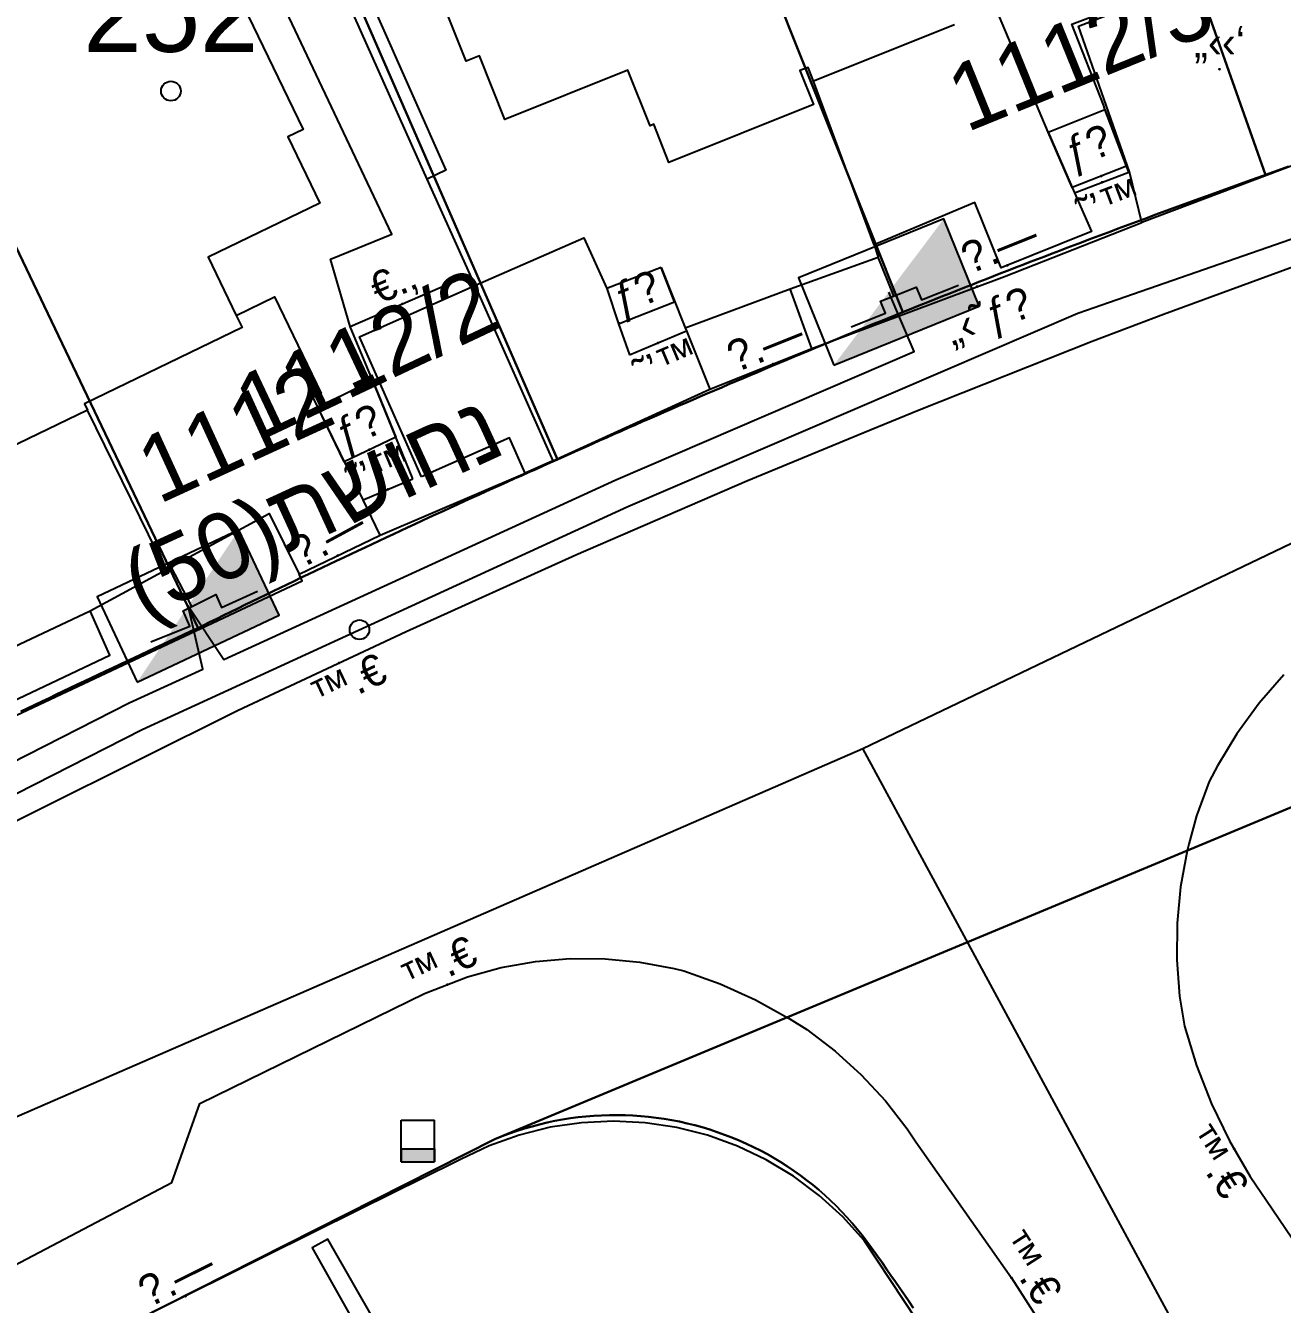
# Model space of a CAD drawing. Header units: metres. Extents: x 218299 to 220222, y 572714 to 574340.
# Drawn here: x 218943.54 to 218975.61, y 573692.2 to 573724.82 of the extents above; entities that cross this region are included whole.
import ezdxf
from ezdxf.enums import TextEntityAlignment as Align

# ---------------------------------------------------------------- set-up
doc = ezdxf.new("R2010")
doc.units = ezdxf.units.M
doc.header["$MEASUREMENT"] = 0
for name, color, linetype in [('1602', 44, 'Continuous'), ('1603', 44, 'Continuous'), ('6151', 102, 'CABLEUNDEXIST03'), ('6261', 7, 'Continuous'), ('6910', 102, 'Continuous'), ('A_POINTS', 2, 'Continuous'), ('M2200', 253, 'Continuous'), ('M2207', 253, 'Continuous'), ('M2401', 7, 'Continuous'), ('M2404', 7, 'Continuous'), ('M2407', 253, 'Continuous'), ('M2408', 253, 'Continuous'), ('M2412', 253, 'Continuous'), ('M2420', 253, 'Continuous'), ('M2601', 253, 'Continuous'), ('M2602', 253, 'Continuous'), ('M2605', 253, 'Continuous'), ('M2612', 253, 'Continuous'), ('M5235', 253, 'Continuous')]:
    doc.layers.add(name, color=color, linetype=linetype)
doc.styles.add('HEBTXT', font='HEBTXT')
doc.styles.add('MAVAT_HEBTXT', font='HEBTXT')
doc.linetypes.add('CABLEUNDEXIST03', pattern='A,3.5,[222,elecad.shx,S=0.01,R=0,X=0,Y=0],1.5', length=5)

# ---------------------------------------------------------------- blocks, each defined once
blk = doc.blocks.new('6261')
blk.add_lwpolyline([(-2, -1.2), (2, -1.2), (2, 1.2), (-2, 1.2)], close=True)
at = {"color": 0}
blk.add_solid([(2, 1.2), (-2, -1.2), (2, -1.2)], dxfattribs=at)
at = {"color": 0, "style": 'HEBTXT'}
blk.add_attdef('PIL_NAME', (2.689, 2.418), '', height=1.7, dxfattribs=at)
at = {"style": 'HEBTXT'}
blk.add_attdef('CAMUT_MONIM', (2.489, 0.218), '', height=1.7, dxfattribs=at)
at = {"color": 0, "style": 'HEBTXT', "flags": 1}
for tag, p in [('TYPE', (2.585, -1.773)), ('MAP_TYPE', (2.689, -3.782))]:
    blk.add_attdef(tag, p, '', height=1.7, dxfattribs=at)
blk = doc.blocks.new('6910')
at = {"layer": 'A_POINTS'}
blk.add_circle((0, 0), 0.25, dxfattribs=at)
at = {"color": 0, "style": 'HEBTXT', "flags": 1}
blk.add_attdef('CODE', (-2.918, 6.399), '', height=1.7, dxfattribs=at)
at = {"color": 0, "style": 'HEBTXT'}
for tag, p in [('PATH', (0.169, 4.708)), ('HTCH', (0.169, 2.708))]:
    blk.add_attdef(tag, text='', height=1.7, dxfattribs=at).set_placement(p, align=Align.MIDDLE_CENTER)
blk = doc.blocks.new('1603')
at = {"layer": 'A_POINTS'}
blk.add_circle((0, 0), 0.25, dxfattribs=at)
at = {"color": 0, "style": 'HEBTXT'}
blk.add_attdef('PARCEL_NUM', text='', height=2, dxfattribs=at).set_placement((0, 1), align=Align.CENTER)
at = {"color": 0, "style": 'HEBTXT', "flags": 1}
blk.add_attdef('LOT_NUM', text='', height=2, dxfattribs=at).set_placement((0, -2.5), align=Align.CENTER)
blk = doc.blocks.new('M2404')
blk.add_circle((0, 0), 0.025)
at = {"style": 'MAVAT_HEBTXT'}
blk.add_attdef('NAME', text='', height=0.8, dxfattribs=at).set_placement((0, 1.592), align=Align.MIDDLE)
blk = doc.blocks.new('M2408')
blk.add_circle((0, 0), 0.025)
at = {"style": 'MAVAT_HEBTXT'}
blk.add_attdef('NAME', text='', height=0.8, dxfattribs=at).set_placement((0, 1.592), align=Align.MIDDLE)
blk = doc.blocks.new('M2602')
blk.add_circle((0, 0), 0.025)
at = {"style": 'MAVAT_HEBTXT'}
blk.add_attdef('NAME', text='', height=0.8, dxfattribs=at).set_placement((0, 1.592), align=Align.MIDDLE)
blk = doc.blocks.new('M2605')
blk.add_circle((0, 0), 0.025)
at = {"style": 'MAVAT_HEBTXT'}
blk.add_attdef('NAME', text='', height=0.8, dxfattribs=at).set_placement((0, 1.592), align=Align.MIDDLE)
blk = doc.blocks.new('M2612')
blk.add_circle((0, 0), 0.025)
at = {"style": 'MAVAT_HEBTXT'}
blk.add_attdef('NAME', text='', height=0.8, dxfattribs=at).set_placement((0, 1.592), align=Align.MIDDLE)
blk = doc.blocks.new('M2207')
blk.add_circle((0, 0), 0.025)
at = {"style": 'MAVAT_HEBTXT'}
blk.add_attdef('NAME', text='', height=0.8, dxfattribs=at).set_placement((0, 1.592), align=Align.MIDDLE)
blk = doc.blocks.new('M2412')
blk.add_circle((0, 0), 0.025)
at = {"style": 'MAVAT_HEBTXT'}
blk.add_attdef('NAME', text='', height=0.8, dxfattribs=at).set_placement((0, 1.592), align=Align.MIDDLE)
blk = doc.blocks.new('*U89')
at = {"linetype": 'Continuous'}
for p, q in [((-0.845, 0), (-0.845, -0.663)), ((0.845, 0), (0.845, -0.663))]:
    blk.add_line(p, q, dxfattribs=at)
blk.add_solid([(-0.845, 0), (-0.845, -0.663), (0.845, -0.663)], dxfattribs=at)
at = {"linetype": 'Continuous', "extrusion": (0, 0, -1)}
blk.add_solid([(0.845, 0), (-0.845, 0), (-0.845, -0.663)], dxfattribs=at)
blk = doc.blocks.new('M5235')
for points in [[(-0.845, 1.471), (0.845, 1.471)], [(-0.845, -0.663), (-0.845, 1.471)], [(0.845, -0.663), (0.845, 1.471)], [(-0.845, 0), (0.845, 0)], [(-0.845, -0.663), (0.845, -0.663)]]:
    blk.add_lwpolyline(points)
at = {"linetype": 'Continuous'}
blk.add_blockref('*U89', (0, 0), dxfattribs=at)
at = {"style": 'MAVAT_HEBTXT', "flags": 1}
for tag, p in [('MARK', (0, 2.721)), ('HEIGHT', (0, -1.915)), ('NAME', (0, -4.483))]:
    blk.add_attdef(tag, text='', height=0.8, dxfattribs=at).set_placement(p, align=Align.MIDDLE)
blk = doc.blocks.new('111')
at = {"layer": 'M2200'}
for points in [[(218967.25, 573724.84, 583.155), (218963.651, 573723.399, 583.155), (218963.651, 573723.399, 583.155), (218963.51, 573723.752, 583.267), (218963.303, 573723.669, 583.312), (218963.649, 573722.806, 583.177), (218959.961, 573721.329, 583.177), (218959.572, 573722.301, 583.515), (218959.478, 573722.263, 583.515), (218958.911, 573723.681, 583.785), (218955.774, 573722.425, 583.785), (218955.125, 573724.046, 586.26), (218954.79, 573723.912, 586.192), (218951.411, 573732.35, 586.192)], [(218946.664, 573730.365, 586.44), (218950.629, 573722.169, 586.507), (218950.233, 573721.978, 586.507), (218951.049, 573720.29, 584.28), (218948.202, 573718.912, 584.28), (218948.922, 573717.423, 583.495), (218949.069, 573717.12, 583.335), (218945.045, 573715.173, 583.425), (218945.123, 573715.013, 583.425), (218945.123, 573715.013, 583.425), (218941.582, 573713.3, 583.492), (218941.26, 573713.966, 583.853), (218940.496, 573715.545, 584.707), (218937.472, 573714.081, 584.302), (218936.764, 573715.543, 586.665), (218936.416, 573715.374, 586.62), (218934.028, 573720.309, 586.62), (218932.457, 573723.556, 586.62), (218932.877, 573723.759, 586.62), (218932.163, 573725.235, 584.1)]]:
    blk.add_polyline3d(points, dxfattribs=at)
at = {"layer": 'M2207'}
for points in [[(218978.037, 573722.069, 581.04), (218972.029, 573719.797, 581.04), (218972.029, 573719.797, 581.04), (218971.715, 573721.087, 581.034), (218970.413, 573724.806, 581.017), (218971.584, 573725.25, 581.692), (218971.548, 573725.343, 581.692), (218971.387, 573725.77, 581.692), (218971.36, 573726.531, 581.692), (218971.744, 573727.391, 581.692), (218972.63, 573727.727, 581.683), (218972.809, 573727.794, 581.681), (218973.501, 573725.967, 581.771), (218976.175, 573726.98, 580.894), (218976.776, 573725.395, 580.941), (218977.518, 573723.439, 580.999)], [(218953.647, 573713.309, 582.187), (218952.062, 573716.882, 582.255), (218955.01, 573718.19, 582.165), (218955.01, 573718.19, 582.165), (218956.994, 573713.718, 582.131), (218956.994, 573713.718, 582.131), (218956.292, 573713.406, 582.142), (218956.292, 573713.406, 582.142), (218955.893, 573714.305, 582.165)]]:
    blk.add_polyline3d(points, close=True, dxfattribs=at)
at = {"layer": 'M2401'}
for points in [[(218922.006, 573692.891, 580.254), (218929.95, 573697.49, 580.164), (218930.535, 573696.508, 580.164), (218931.742, 573696.406, 580.164), (218932.076, 573696.496, 580.165), (218932.381, 573696.661, 580.163), (218932.641, 573696.89, 580.157), (218932.84, 573697.173, 580.148), (218932.97, 573697.494, 580.137), (218933.023, 573697.836, 580.124), (218932.997, 573698.181, 580.109), (218932.912, 573698.463, 580.097), (218932.649, 573698.957, 580.097), (218938.839, 573702.321, 579.984), (218948.955, 573707.347, 579.692), (218953.254, 573709.368, 579.513), (218957.586, 573711.322, 579.361), (218961.949, 573713.206, 579.235), (218964.93, 573714.438, 579.167), (218966.342, 573715.021, 579.135), (218970.763, 573716.766, 579.062), (218972.579, 573717.459, 579.039), (218979.702, 573720.064, 578.859)], [(218975.646, 573708.261, 578.882), (218975.019, 573707.534, 578.878), (218974.453, 573706.758, 578.872), (218973.955, 573705.937, 578.865), (218973.746, 573705.542, 578.861), (218973.425, 573704.668, 578.874), (218973.227, 573703.938, 578.884), (218973.181, 573703.769, 578.887), (218973.014, 573702.852, 578.9), (218972.927, 573701.925, 578.913), (218972.919, 573700.993, 578.927), (218972.991, 573700.065, 578.94), (218973.112, 573699.299, 578.951), (218973.421, 573698.296, 578.966), (218973.805, 573697.319, 578.974), (218974.262, 573696.374, 578.974), (218974.79, 573695.466, 578.966), (218975.353, 573694.644, 578.951), (218976.03, 573693.635, 578.951)], [(218940.337, 573691.666, 579.87), (218947.278, 573695.314, 579.712), (218947.994, 573697.325, 579.645), (218953.72, 573700.131, 579.532), (218954.822, 573700.56, 579.51), (218955.681, 573700.793, 579.49), (218956.557, 573700.948, 579.464), (218957.443, 573701.024, 579.435), (218958.332, 573701.02, 579.401), (218959.218, 573700.936, 579.362), (218960.092, 573700.773, 579.32), (218960.342, 573700.711, 579.307), (218961.269, 573700.379, 579.246), (218962.167, 573699.973, 579.198), (218962.934, 573699.55, 579.167), (218963.031, 573699.497, 579.163), (218963.479, 573699.212, 579.15), (218964.199, 573698.666, 579.124), (218964.869, 573698.059, 579.11), (218965.484, 573697.396, 579.108), (218966.038, 573696.682, 579.119), (218966.263, 573696.349, 579.127), (218968.698, 573692.879, 579.06), (218971.021, 573689.26, 578.962)]]:
    blk.add_polyline3d(points, dxfattribs=at)
at = {"layer": 'M2404'}
for points in [[(218922.006, 573692.891, 580.254), (218929.95, 573697.49, 580.164), (218930.535, 573696.508, 580.164), (218931.742, 573696.406, 580.164), (218932.076, 573696.496, 580.165), (218932.381, 573696.661, 580.163), (218932.641, 573696.89, 580.157), (218932.84, 573697.173, 580.148), (218932.97, 573697.494, 580.137), (218933.023, 573697.836, 580.124), (218932.997, 573698.181, 580.109), (218932.912, 573698.463, 580.097), (218932.649, 573698.957, 580.097), (218938.839, 573702.321, 579.984), (218948.955, 573707.347, 579.692), (218953.254, 573709.368, 579.513), (218957.586, 573711.322, 579.361), (218961.949, 573713.206, 579.235), (218964.93, 573714.438, 579.167), (218966.342, 573715.021, 579.135), (218970.763, 573716.766, 579.062), (218972.579, 573717.459, 579.039), (218979.702, 573720.064, 578.859)], [(218975.646, 573708.261, 578.882), (218975.019, 573707.534, 578.878), (218974.453, 573706.758, 578.872), (218973.955, 573705.937, 578.865), (218973.746, 573705.542, 578.861), (218973.425, 573704.668, 578.874), (218973.227, 573703.938, 578.884), (218973.181, 573703.769, 578.887), (218973.014, 573702.852, 578.9), (218972.927, 573701.925, 578.913), (218972.919, 573700.993, 578.927), (218972.991, 573700.065, 578.94), (218973.112, 573699.299, 578.951), (218973.421, 573698.296, 578.966), (218973.805, 573697.319, 578.974), (218974.262, 573696.374, 578.974), (218974.79, 573695.466, 578.966), (218975.353, 573694.644, 578.951), (218976.03, 573693.635, 578.951)], [(218940.337, 573691.666, 579.87), (218947.278, 573695.314, 579.712), (218947.994, 573697.325, 579.645), (218953.72, 573700.131, 579.532), (218954.822, 573700.56, 579.51), (218955.681, 573700.793, 579.49), (218956.557, 573700.948, 579.464), (218957.443, 573701.024, 579.435), (218958.332, 573701.02, 579.401), (218959.218, 573700.936, 579.362), (218960.092, 573700.773, 579.32), (218960.342, 573700.711, 579.307), (218961.269, 573700.379, 579.246), (218962.167, 573699.973, 579.198), (218962.934, 573699.55, 579.167), (218963.031, 573699.497, 579.163), (218963.479, 573699.212, 579.15), (218964.199, 573698.666, 579.124), (218964.869, 573698.059, 579.11), (218965.484, 573697.396, 579.108), (218966.038, 573696.682, 579.119), (218966.263, 573696.349, 579.127), (218968.698, 573692.879, 579.06), (218971.021, 573689.26, 578.962)]]:
    blk.add_polyline3d(points, dxfattribs=at)
at = {"layer": 'M2407'}
for points in [[(218951.827, 573717.145, 580.704), (218951.323, 573718.864, 580.704), (218952.893, 573719.501, 580.734), (218948.344, 573729.102, 580.734), (218947.882, 573728.898, 580.734), (218946.444, 573732.088, 580.614)], [(218950.269, 573728.778, 580.389), (218950.765, 573729.023, 580.389), (218954.271, 573721.134, 580.344), (218953.794, 573720.901, 580.344)], [(218960.378, 573717.111, 580.404), (218963.051, 573718.102, 580.404)], [(218948.922, 573717.423, 580.734), (218949.899, 573717.896, 580.734), (218951.089, 573715.436, 580.689), (218950.879, 573715.334, 580.689)], [(218953.106, 573690.644, 580.182), (218951.257, 573693.866, 580.16), (218950.859, 573693.644, 580.16), (218953.376, 573689.178, 580.182)]]:
    blk.add_polyline3d(points, dxfattribs=at)
at = {"layer": 'M2408'}
for points in [[(218963.605, 573716.582, 579.234), (218968.52, 573718.419, 579.084), (218972.029, 573719.797, 579.054)], [(218956.994, 573713.718, 579.324), (218961.002, 573715.542, 579.264)], [(218952.596, 573711.821, 579.504), (218956.292, 573713.406, 579.384)], [(218943.169, 573707.163, 579.741), (218950.598, 573710.655, 579.681), (218950.524, 573710.828, 579.681)]]:
    blk.add_polyline3d(points, dxfattribs=at)
at = {"layer": 'M2412'}
for points in [[(218969.634, 573722.098, 580.089), (218971.086, 573722.679, 580.089), (218971.636, 573721.231, 579.039), (218970.248, 573720.689, 579.039)], [(218959.765, 573718.65, 580.314), (218958.378, 573718.112, 580.314), (218958.675, 573717.214, 579.474), (218958.675, 573717.214, 579.474), (218960.106, 573717.769, 579.474), (218959.765, 573718.65, 580.314)], [(218951.001, 573715.083, 580.689), (218952.394, 573715.774, 580.689), (218952.988, 573714.322, 579.549), (218951.675, 573713.691, 579.549)]]:
    blk.add_polyline3d(points, close=True, dxfattribs=at)
at = {"layer": 'M2420', "linetype": 'Continuous', "lineweight": -3}
for points in [[(218964.91, 573706.38), (218983.3, 573715.19), (219009.91, 573722.12), (219028.09, 573726.31)], [(218784.91, 573498.19), (218799.09, 573491.38), (218833, 573481.62), (218860.8, 573479.62), (218884.2, 573481.19), (218908, 573487.81), (218929.09, 573498.38), (218936.2, 573503.5), (218951.5, 573513.19), (218966.91, 573529), (218976.7, 573544.88), (218985.627, 573563.641), (218988, 573565.81), (218995.09, 573587.88), (218998.81, 573618.93), (218992.8, 573643.88), (218991.2, 573657.81), (218964.91, 573706.38)], [(218908.988, 573677.282), (218935, 573693.38), (218964.91, 573706.38)]]:
    blk.add_lwpolyline(points, dxfattribs=at)
at = {"layer": 'M2601'}
blk.add_polyline3d([(218965.195, 573719.223, 581.874), (218963.651, 573723.399, 581.934)], dxfattribs=at)
at = {"layer": 'M2602'}
for points in [[(218969.634, 573722.098, 580.524), (218968.235, 573725.426, 580.464), (218967.161, 573725.062, 580.464)], [(218971.693, 573721.081, 579.414), (218971.636, 573721.231, 579.523), (218971.085, 573722.683, 580.568), (218971.048, 573722.798, 580.644), (218970.239, 573724.849, 580.614), (218970.239, 573724.849, 580.614), (218971.494, 573725.322, 580.614), (218971.548, 573725.343, 580.614), (218971.548, 573725.343, 580.614)], [(218965.696, 573717.922, 580.614), (218965.303, 573718.915, 580.614)], [(218953.422, 573713.257, 579.969), (218953.422, 573713.257, 579.969), (218952.988, 573714.322, 580.606), (218952.461, 573715.614, 581.379), (218952.394, 573715.774, 581.364), (218951.827, 573717.145, 581.229), (218951.827, 573717.145, 581.229), (218954.886, 573718.466, 581.229)], [(218958.378, 573718.112, 580.854), (218958.675, 573717.214, 580.374), (218958.956, 573716.418, 579.894), (218958.956, 573716.418, 579.894)], [(218964.609, 573717.135, 580.704), (218965.482, 573717.481, 580.584), (218965.36, 573717.79, 580.584), (218965.815, 573717.97, 580.584), (218966.271, 573718.15, 580.584), (218966.402, 573717.819, 580.584), (218967.348, 573718.193, 580.584)], [(218947.12, 573710.937, 581.942), (218945.123, 573715.013, 581.852)], [(218947.783, 573709.999, 581.132), (218947.258, 573711.012, 581.162)], [(218946.742, 573709.098, 581.102), (218947.737, 573709.499, 581.102), (218947.569, 573709.893, 581.102), (218947.783, 573709.999, 581.102), (218948.401, 573710.307, 581.102), (218948.547, 573709.974, 581.102), (218949.459, 573710.396, 581.102)], [(218942.481, 573708.613, 581.192), (218945.19, 573709.891, 581.192)]]:
    blk.add_polyline3d(points, dxfattribs=at)
at = {"layer": 'M2605'}
for points in [[(218955.01, 573718.19, 580.749), (218955.01, 573718.19, 580.749), (218954.886, 573718.466, 580.751), (218953.794, 573720.901, 580.769), (218952.269, 573724.304, 580.794), (218950.269, 573728.778, 580.794), (218949.123, 573731.343, 580.794), (218948.809, 573732.046, 580.794), (218948.74, 573732.206, 580.794), (218946.906, 573736.441, 580.794), (218946.906, 573736.441, 580.794), (218946.906, 573736.441, 580.794), (218945.367, 573735.672, 580.794), (218945.367, 573735.672, 580.794)], [(218969.634, 573722.098, 580.194), (218969.634, 573722.098, 580.194), (218969.634, 573722.098, 580.194), (218970.248, 573720.689, 580.194), (218970.307, 573720.554, 580.194), (218970.738, 573719.565, 580.194), (218970.738, 573719.565, 580.194), (218968.44, 573718.641, 580.194), (218968.44, 573718.641, 580.194), (218967.764, 573720.309, 580.194), (218965.195, 573719.223, 580.194), (218965.195, 573719.223, 580.194), (218965.303, 573718.915, 580.194)], [(218955.01, 573718.19, 580.284), (218957.787, 573719.405, 580.284), (218958.378, 573718.112, 580.284), (218958.378, 573718.112, 580.284)], [(218959.765, 573718.649, 580.314), (218960.378, 573717.111, 580.299), (218960.408, 573717.034, 580.299), (218961.002, 573715.542, 580.284), (218961.002, 573715.542, 580.284), (218963.605, 573716.582, 580.284), (218963.605, 573716.582, 580.284), (218963.051, 573718.102, 580.314), (218963.051, 573718.102, 580.314), (218963.051, 573718.102, 580.314), (218965.303, 573718.915, 580.314), (218965.303, 573718.915, 580.314), (218965.303, 573718.915, 580.314)], [(218941.653, 573710.331, 580.794), (218942.481, 573708.613, 580.822), (218942.834, 573707.883, 580.833), (218943.022, 573707.494, 580.839), (218943.022, 573707.494, 580.839), (218945.692, 573708.761, 580.862), (218945.19, 573709.891, 580.862), (218945.19, 573709.891, 580.862), (218947.12, 573710.937, 580.852), (218947.258, 573711.012, 580.852), (218949.763, 573712.37, 580.839), (218950.524, 573710.828, 580.839), (218950.524, 573710.828, 580.839), (218952.596, 573711.821, 580.839), (218952.596, 573711.821, 580.839), (218952.156, 573712.721, 580.816), (218951.001, 573715.083, 580.756), (218950.879, 573715.334, 580.749)], [(218966.966, 573690.775, 580.103), (218964.938, 573693.834, 580.058), (218964.394, 573694.438, 580.056), (218963.793, 573694.985, 580.056), (218963.141, 573695.471, 580.058), (218962.445, 573695.891, 580.063), (218961.711, 573696.24, 580.071), (218960.946, 573696.516, 580.081), (218960.158, 573696.715, 580.094), (218959.354, 573696.836, 580.108), (218958.542, 573696.877, 580.125), (218957.73, 573696.838, 580.144), (218956.926, 573696.72, 580.164), (218956.138, 573696.523, 580.186), (218955.372, 573696.25, 580.21), (218954.638, 573695.903, 580.234), (218954.523, 573695.84, 580.238), (218952.069, 573694.623, 580.25), (218949.653, 573693.424, 580.261), (218943.92, 573690.57, 580.328)]]:
    blk.add_polyline3d(points, dxfattribs=at)
at = {"layer": 'M2612'}
for points in [[(218970.307, 573720.554, 580.464), (218971.693, 573721.081, 580.464), (218971.715, 573721.087, 580.464)], [(218958.956, 573716.418, 580.584), (218960.408, 573717.034, 580.584)], [(218952.156, 573712.721, 581.514), (218953.422, 573713.257, 581.514)]]:
    blk.add_polyline3d(points, dxfattribs=at)
at = {"layer": 'M2207'}
ref = blk.add_blockref('M2207', (218974.009, 573723.705), dxfattribs=dict(at, xscale=0.5, yscale=0.5, zscale=0.5))
ref.add_attrib('NAME', '„‹‹‘', dxfattribs={"layer": '0', "height": 0.8, "style": 'MAVAT_HEBTXT'}).set_placement((218974.009, 573724.33), align=Align.MIDDLE)
at = {"layer": 'M2404'}
ref = blk.add_blockref('M2404', (218951.535, 573708.56), dxfattribs=dict(at, xscale=0.5, yscale=0.5, zscale=0.5))
ref.add_attrib('NAME', '™.€', dxfattribs={"layer": '0', "height": 0.8, "rotation": 25.1821, "style": 'MAVAT_HEBTXT'}).set_placement((218951.769, 573708.062), align=Align.MIDDLE)
ref = blk.add_blockref('M2404', (218954.307, 573700.359), dxfattribs=dict(at, xscale=0.5, yscale=0.5, zscale=0.5))
ref.add_attrib('NAME', '™.€', dxfattribs={"layer": '0', "height": 0.8, "rotation": 25.1821, "style": 'MAVAT_HEBTXT'}).set_placement((218954.073, 573700.857), align=Align.MIDDLE)
ref = blk.add_blockref('M2404', (218974.381, 573696.169), dxfattribs=dict(at, xscale=0.5, yscale=0.5, zscale=0.5))
ref.add_attrib('NAME', '™.€', dxfattribs={"layer": '0', "height": 0.8, "rotation": 302.698, "style": 'MAVAT_HEBTXT'}).set_placement((218973.918, 573695.872), align=Align.MIDDLE)
ref = blk.add_blockref('M2404', (218968.698, 573692.879), dxfattribs=dict(at, xscale=0.5, yscale=0.5, zscale=0.5))
ref.add_attrib('NAME', '™.€', dxfattribs={"layer": '0', "height": 0.8, "rotation": 302.698, "style": 'MAVAT_HEBTXT'}).set_placement((218969.161, 573693.176), align=Align.MIDDLE)
at = {"layer": 'M2408'}
ref = blk.add_blockref('M2408', (218967.828, 573718.16), dxfattribs=dict(at, xscale=0.5, yscale=0.5, zscale=0.5))
ref.add_attrib('NAME', '„‹˜ƒ\x8e', dxfattribs={"layer": '0', "height": 0.8, "rotation": 20.4905, "style": 'MAVAT_HEBTXT'}).set_placement((218968.143, 573717.317), align=Align.MIDDLE)
at = {"layer": 'M2412'}
ref = blk.add_blockref('M2412', (218970.989, 573720.979), dxfattribs=dict(at, xscale=0.5, yscale=0.5, zscale=0.5))
ref.add_attrib('NAME', 'ƒ\x8e', dxfattribs={"layer": '0', "height": 0.8, "rotation": 21.347, "style": 'MAVAT_HEBTXT'}).set_placement((218970.683, 573721.642), align=Align.MIDDLE)
ref = blk.add_blockref('M2412', (218958.696, 573717.222), dxfattribs=dict(at, xscale=0.5, yscale=0.5, zscale=0.5))
ref.add_attrib('NAME', 'ƒ\x8e', dxfattribs={"layer": '0', "height": 0.8, "rotation": 21.1978, "style": 'MAVAT_HEBTXT'}).set_placement((218959.16, 573717.921), align=Align.MIDDLE)
ref = blk.add_blockref('M2412', (218952.314, 573713.998), dxfattribs=dict(at, xscale=0.5, yscale=0.5, zscale=0.5))
ref.add_attrib('NAME', 'ƒ\x8e', dxfattribs={"layer": '0', "height": 0.8, "rotation": 25.6722, "style": 'MAVAT_HEBTXT'}).set_placement((218952.075, 573714.493), align=Align.MIDDLE)
at = {"layer": 'M2602'}
ref = blk.add_blockref('M2602', (218953.161, 573717.721), dxfattribs=dict(at, xscale=0.5, yscale=0.5, zscale=0.5))
ref.add_attrib('NAME', '€.‚', dxfattribs={"layer": '0', "height": 0.8, "rotation": 23.3499, "style": 'MAVAT_HEBTXT'}).set_placement((218952.943, 573718.226), align=Align.MIDDLE)
at = {"layer": 'M2605'}
ref = blk.add_blockref('M2605', (218968.591, 573718.702), dxfattribs=dict(at, xscale=0.5, yscale=0.5, zscale=0.5))
ref.add_attrib('NAME', '\x9a.—', dxfattribs={"layer": '0', "height": 0.8, "rotation": 21.8853, "style": 'MAVAT_HEBTXT'}).set_placement((218968.386, 573719.212), align=Align.MIDDLE)
ref = blk.add_blockref('M2605', (218962.614, 573716.186), dxfattribs=dict(at, xscale=0.5, yscale=0.5, zscale=0.5))
ref.add_attrib('NAME', '\x9a.—', dxfattribs={"layer": '0', "height": 0.8, "rotation": 21.7872, "style": 'MAVAT_HEBTXT'}).set_placement((218962.409, 573716.697), align=Align.MIDDLE)
ref = blk.add_blockref('M2605', (218951.502, 573711.296), dxfattribs=dict(at, xscale=0.5, yscale=0.5, zscale=0.5))
ref.add_attrib('NAME', '\x9a.—', dxfattribs={"layer": '0', "height": 0.8, "rotation": 28.4656, "style": 'MAVAT_HEBTXT'}).set_placement((218951.239, 573711.78), align=Align.MIDDLE)
ref = blk.add_blockref('M2605', (218947.624, 573692.414), dxfattribs=dict(at, xscale=0.5, yscale=0.5, zscale=0.5))
ref.add_attrib('NAME', '\x9a.—', dxfattribs={"layer": '0', "height": 0.8, "rotation": 26.3903, "style": 'MAVAT_HEBTXT'}).set_placement((218947.38, 573692.907), align=Align.MIDDLE)
at = {"layer": 'M2612'}
ref = blk.add_blockref('M2612', (218971.011, 573720.822), dxfattribs=dict(at, xscale=0.5, yscale=0.5, zscale=0.5))
ref.add_attrib('NAME', '˜’™', dxfattribs={"layer": '0', "height": 0.8, "rotation": 20.8314, "style": 'MAVAT_HEBTXT'}).set_placement((218971.206, 573720.308), align=Align.MIDDLE)
ref = blk.add_blockref('M2612', (218959.682, 573716.726), dxfattribs=dict(at, xscale=0.5, yscale=0.5, zscale=0.5))
ref.add_attrib('NAME', '˜’™', dxfattribs={"layer": '0', "height": 0.8, "rotation": 23.0019, "style": 'MAVAT_HEBTXT'}).set_placement((218959.897, 573716.22), align=Align.MIDDLE)
ref = blk.add_blockref('M2612', (218952.789, 573712.989), dxfattribs=dict(at, xscale=0.5, yscale=0.5, zscale=0.5))
ref.add_attrib('NAME', '˜’™', dxfattribs={"layer": '0', "height": 0.8, "rotation": 22.9605, "style": 'MAVAT_HEBTXT'}).set_placement((218952.575, 573713.495), align=Align.MIDDLE)
at = {"layer": 'M5235', "xscale": 0.5, "yscale": 0.5, "zscale": 0.5}
blk.add_blockref('M5235', (218953.553, 573696.17, 579.58), dxfattribs=at)

msp = doc.modelspace()

# ---------------------------------------------------------------- linework, layer by layer
at = {"layer": '1602'}
for points in [[(218966.849, 573744.572), (218975.179, 573721.007), (218974.9905, 573720.9401), (218974.8021, 573720.8731), (218974.6137, 573720.8059), (218974.4254, 573720.7386), (218974.2371, 573720.6711), (218974.0489, 573720.6034), (218973.8607, 573720.5356), (218973.6727, 573720.4676), (218973.4846, 573720.3995), (218973.2966, 573720.3312), (218973.1087, 573720.2627), (218972.9209, 573720.1941), (218972.7331, 573720.1253), (218972.5453, 573720.0564), (218972.3576, 573719.9873), (218972.17, 573719.918), (218971.9825, 573719.8486), (218971.795, 573719.779), (218971.6075, 573719.7093), (218971.4201, 573719.6394), (218971.2328, 573719.5693), (218971.0455, 573719.4991), (218970.8583, 573719.4287), (218970.6712, 573719.3582), (218970.4841, 573719.2875), (218970.297, 573719.2166), (218970.1101, 573719.1456), (218969.9232, 573719.0744), (218969.7363, 573719.0031), (218969.5495, 573718.9316), (218969.3628, 573718.86), (218969.1762, 573718.7881), (218968.9896, 573718.7162), (218968.803, 573718.6441), (218968.6165, 573718.5718), (218968.4301, 573718.4993), (218968.2438, 573718.4267), (218968.0575, 573718.354), (218967.8712, 573718.281), (218967.6851, 573718.208), (218967.4989, 573718.1347), (218967.3129, 573718.0613), (218967.1269, 573717.9878), (218966.941, 573717.9141), (218966.7551, 573717.8402), (218966.5693, 573717.7662), (218966.3836, 573717.692), (218966.1979, 573717.6176), (218965.925, 573717.508), (218956.667, 573740.707)], [(218975.7652, 573721.2274), (218975.578, 573721.1572), (218975.3907, 573721.0868), (218975.179, 573721.007), (218966.849, 573744.572)], [(218956.667, 573740.707), (218965.925, 573717.508), (218965.7395, 573717.4332), (218965.5541, 573717.3583), (218965.3687, 573717.2832), (218965.1834, 573717.208), (218964.9982, 573717.1326), (218964.813, 573717.057), (218964.6279, 573716.9813), (218964.4428, 573716.9054), (218964.2578, 573716.8294), (218964.0729, 573716.7532), (218963.8881, 573716.6768), (218963.7033, 573716.6003), (218963.5186, 573716.5236), (218963.3339, 573716.4468), (218963.1493, 573716.3698), (218962.9648, 573716.2927), (218962.7803, 573716.2154), (218962.5959, 573716.138), (218962.4116, 573716.0604), (218962.2273, 573715.9826), (218962.0431, 573715.9047), (218961.859, 573715.8266), (218961.6749, 573715.7484), (218961.4909, 573715.67), (218961.307, 573715.5914), (218961.1231, 573715.5127), (218960.9393, 573715.4339), (218960.7556, 573715.3549), (218960.572, 573715.2757), (218960.3884, 573715.1964), (218960.2048, 573715.1169), (218960.0214, 573715.0372), (218959.838, 573714.9574), (218959.6547, 573714.8775), (218959.4714, 573714.7974), (218959.2882, 573714.7171), (218959.1051, 573714.6367), (218958.922, 573714.5561), (218958.7391, 573714.4754), (218958.5562, 573714.3945), (218958.3733, 573714.3134), (218958.1905, 573714.2322), (218958.0078, 573714.1509), (218957.8252, 573714.0694), (218957.6426, 573713.9877), (218957.4601, 573713.9059), (218957.118, 573713.752), (218947.132, 573736.632)], [(218947.132, 573736.632), (218957.118, 573713.752), (218956.9351, 573713.671), (218956.7524, 573713.5898), (218956.5696, 573713.5085), (218956.387, 573713.427), (218956.2044, 573713.3454), (218956.0219, 573713.2636), (218955.8394, 573713.1817), (218955.6571, 573713.0996), (218955.4748, 573713.0173), (218955.2925, 573712.9349), (218955.1104, 573712.8523), (218954.9283, 573712.7696), (218954.7463, 573712.6867), (218954.5643, 573712.6037), (218954.3824, 573712.5205), (218954.2006, 573712.4372), (218954.0189, 573712.3537), (218953.8372, 573712.27), (218953.6556, 573712.1862), (218953.4741, 573712.1023), (218953.2926, 573712.0182), (218953.1113, 573711.9339), (218952.93, 573711.8495), (218952.7487, 573711.7649), (218952.5676, 573711.6802), (218952.3865, 573711.5953), (218952.2054, 573711.5102), (218952.0245, 573711.4251), (218951.8436, 573711.3397), (218951.6628, 573711.2542), (218951.4821, 573711.1686), (218951.3014, 573711.0827), (218951.1208, 573710.9968), (218950.9403, 573710.9107), (218950.7599, 573710.8244), (218950.5795, 573710.738), (218950.3992, 573710.6514), (218950.219, 573710.5647), (218950.0389, 573710.4778), (218949.8588, 573710.3908), (218949.6788, 573710.3036), (218949.4989, 573710.2162), (218949.319, 573710.1287), (218949.1393, 573710.0411), (218948.9596, 573709.9533), (218948.78, 573709.8653), (218948.6004, 573709.7772), (218948.4209, 573709.689), (218948.2415, 573709.6006), (218947.945, 573709.454), (218937.165, 573731.999)], [(218937.165, 573731.999), (218947.945, 573709.454), (218947.7633, 573709.3705), (218947.5816, 573709.2869), (218947.4, 573709.2031), (218947.2184, 573709.1192), (218947.037, 573709.0351), (218946.8556, 573708.9508), (218946.6743, 573708.8664), (218946.493, 573708.7819), (218946.3118, 573708.6972), (218946.1307, 573708.6123), (218945.9497, 573708.5273), (218945.7688, 573708.4421), (218945.5879, 573708.3568), (218945.4071, 573708.2713), (218945.2263, 573708.1857), (218945.0456, 573708.0999), (218944.8651, 573708.014), (218944.6845, 573707.9279), (218944.5041, 573707.8416), (218944.3237, 573707.7552), (218944.1434, 573707.6687), (218943.9632, 573707.582), (218943.783, 573707.4951), (218943.6029, 573707.4081), (218943.4229, 573707.3209)], [(218943.4229, 573707.3209), (218943.6029, 573707.4081), (218943.783, 573707.4951), (218943.9632, 573707.582), (218944.1434, 573707.6687), (218944.3237, 573707.7552), (218944.5041, 573707.8416), (218944.6845, 573707.9279), (218944.8651, 573708.014), (218945.0456, 573708.0999), (218945.2263, 573708.1857), (218945.4071, 573708.2713), (218945.5879, 573708.3568), (218945.7688, 573708.4421), (218945.9497, 573708.5273), (218946.1307, 573708.6123), (218946.3118, 573708.6972), (218946.493, 573708.7819), (218946.6743, 573708.8664), (218946.8556, 573708.9508), (218947.037, 573709.0351), (218947.2184, 573709.1192), (218947.4, 573709.2031), (218947.5816, 573709.2869), (218947.7633, 573709.3705), (218947.945, 573709.454), (218948.2415, 573709.6006), (218948.4209, 573709.689), (218948.6004, 573709.7772), (218948.78, 573709.8653), (218948.9596, 573709.9533), (218949.1393, 573710.0411), (218949.319, 573710.1287), (218949.4989, 573710.2162), (218949.6788, 573710.3036), (218949.8588, 573710.3908), (218950.0389, 573710.4778), (218950.219, 573710.5647), (218950.3992, 573710.6514), (218950.5795, 573710.738), (218950.7599, 573710.8244), (218950.9403, 573710.9107), (218951.1208, 573710.9968), (218951.3014, 573711.0827), (218951.4821, 573711.1686), (218951.6628, 573711.2542), (218951.8436, 573711.3397), (218952.0245, 573711.4251), (218952.2054, 573711.5102), (218952.3865, 573711.5953), (218952.5676, 573711.6802), (218952.7487, 573711.7649), (218952.93, 573711.8495), (218953.1113, 573711.9339), (218953.2926, 573712.0182), (218953.4741, 573712.1023), (218953.6556, 573712.1862), (218953.8372, 573712.27), (218954.0189, 573712.3537), (218954.2006, 573712.4372), (218954.3824, 573712.5205), (218954.5643, 573712.6037), (218954.7463, 573712.6867), (218954.9283, 573712.7696), (218955.1104, 573712.8523), (218955.2925, 573712.9349), (218955.4748, 573713.0173), (218955.6571, 573713.0996), (218955.8394, 573713.1817), (218956.0219, 573713.2636), (218956.2044, 573713.3454), (218956.387, 573713.427), (218956.5696, 573713.5085), (218956.7524, 573713.5898), (218956.9351, 573713.671), (218957.118, 573713.752), (218957.4601, 573713.9059), (218957.6426, 573713.9877), (218957.8252, 573714.0694), (218958.0078, 573714.1509), (218958.1905, 573714.2322), (218958.3733, 573714.3134), (218958.5562, 573714.3945), (218958.7391, 573714.4754), (218958.922, 573714.5561), (218959.1051, 573714.6367), (218959.2882, 573714.7171), (218959.4714, 573714.7974), (218959.6547, 573714.8775), (218959.838, 573714.9574), (218960.0214, 573715.0372), (218960.2048, 573715.1169), (218960.3884, 573715.1964), (218960.572, 573715.2757), (218960.7556, 573715.3549), (218960.9393, 573715.4339), (218961.1231, 573715.5127), (218961.307, 573715.5914), (218961.4909, 573715.67), (218961.6749, 573715.7484), (218961.859, 573715.8266), (218962.0431, 573715.9047), (218962.2273, 573715.9826), (218962.4116, 573716.0604), (218962.5959, 573716.138), (218962.7803, 573716.2154), (218962.9648, 573716.2927), (218963.1493, 573716.3698), (218963.3339, 573716.4468), (218963.5186, 573716.5236), (218963.7033, 573716.6003), (218963.8881, 573716.6768), (218964.0729, 573716.7532), (218964.2578, 573716.8294), (218964.4428, 573716.9054), (218964.6279, 573716.9813), (218964.813, 573717.057), (218964.9982, 573717.1326), (218965.1834, 573717.208), (218965.3687, 573717.2832), (218965.5541, 573717.3583), (218965.7395, 573717.4332), (218965.925, 573717.508), (218966.1979, 573717.6176), (218966.3836, 573717.692), (218966.5693, 573717.7662), (218966.7551, 573717.8402), (218966.941, 573717.9141), (218967.1269, 573717.9878), (218967.3129, 573718.0613), (218967.4989, 573718.1347), (218967.6851, 573718.208), (218967.8712, 573718.281), (218968.0575, 573718.354), (218968.2438, 573718.4267), (218968.4301, 573718.4993), (218968.6165, 573718.5718), (218968.803, 573718.6441), (218968.9896, 573718.7162), (218969.1762, 573718.7881), (218969.3628, 573718.86), (218969.5495, 573718.9316), (218969.7363, 573719.0031), (218969.9232, 573719.0744), (218970.1101, 573719.1456), (218970.297, 573719.2166), (218970.4841, 573719.2875), (218970.6712, 573719.3582), (218970.8583, 573719.4287), (218971.0455, 573719.4991), (218971.2328, 573719.5693), (218971.4201, 573719.6394), (218971.6075, 573719.7093), (218971.795, 573719.779), (218971.9825, 573719.8486), (218972.17, 573719.918), (218972.3576, 573719.9873), (218972.5453, 573720.0564), (218972.7331, 573720.1253), (218972.9209, 573720.1941), (218973.1087, 573720.2627), (218973.2966, 573720.3312), (218973.4846, 573720.3995), (218973.6727, 573720.4676), (218973.8607, 573720.5356), (218974.0489, 573720.6034), (218974.2371, 573720.6711), (218974.4254, 573720.7386), (218974.6137, 573720.8059), (218974.8021, 573720.8731), (218974.9905, 573720.9401), (218975.179, 573721.007), (218975.3907, 573721.0868), (218975.578, 573721.1572), (218975.7652, 573721.2274)], [(218982.8, 573707.78), (218955.52, 573696.418), (218938, 573687.57), (218923.066, 573678.725), (218900.09, 573662.49), (218885.79, 573650.65), (218882.05, 573647.67), (218870.78, 573637.05), (218868.49, 573634.71), (218857.01, 573622.33), (218846.42, 573609.43), (218841.01, 573603.09), (218833.52, 573592.28), (218829.2, 573585.31), (218826.78, 573581.43)], [(218966.1948, 573692.1204), (218966.0815, 573692.2853), (218965.9681, 573692.45), (218965.8543, 573692.6145), (218965.7403, 573692.7788), (218965.6261, 573692.943), (218965.5116, 573693.107), (218965.3969, 573693.2708), (218965.282, 573693.4345), (218965.13, 573693.65), (218965.0126, 573693.8119), (218964.8911, 573693.9708), (218964.7657, 573694.1266), (218964.6365, 573694.2792), (218964.5034, 573694.4285), (218964.3667, 573694.5745), (218964.2264, 573694.717), (218964.0826, 573694.856), (218963.9353, 573694.9913), (218963.7847, 573695.1229), (218963.6308, 573695.2507), (218963.4738, 573695.3746), (218963.3138, 573695.4945), (218963.1508, 573695.6104), (218962.985, 573695.7222), (218962.8164, 573695.8298), (218962.6452, 573695.9332), (218962.4714, 573696.0322), (218962.2953, 573696.1269), (218962.1168, 573696.2171), (218961.9361, 573696.3029), (218961.7534, 573696.3841), (218961.5686, 573696.4607), (218961.382, 573696.5327), (218961.1937, 573696.5999), (218961.0037, 573696.6625), (218960.8123, 573696.7203), (218960.6194, 573696.7733), (218960.4253, 573696.8214), (218960.2301, 573696.8647), (218960.0338, 573696.9031), (218959.8366, 573696.9366), (218959.6386, 573696.9651), (218959.44, 573696.9887), (218959.2409, 573697.0073), (218959.0414, 573697.0209), (218958.8416, 573697.0295), (218958.6416, 573697.0331), (218958.4416, 573697.0317), (218958.2417, 573697.0254), (218958.0421, 573697.014), (218957.8427, 573696.9976), (218957.6439, 573696.9763), (218957.4456, 573696.95), (218957.2481, 573696.9188), (218957.0514, 573696.8826), (218956.8557, 573696.8415), (218956.661, 573696.7956), (218956.4676, 573696.7448), (218956.2755, 573696.6891), (218956.0848, 573696.6287), (218955.8957, 573696.5635), (218955.7084, 573696.4937), (218955.52, 573696.418), (218982.8, 573707.78)], [(218938, 573687.57), (218955.52, 573696.418), (218955.7084, 573696.4937), (218955.8957, 573696.5635), (218956.0848, 573696.6287), (218956.2755, 573696.6891), (218956.4676, 573696.7448), (218956.661, 573696.7956), (218956.8557, 573696.8415), (218957.0514, 573696.8826), (218957.2481, 573696.9188), (218957.4456, 573696.95), (218957.6439, 573696.9763), (218957.8427, 573696.9976), (218958.0421, 573697.014), (218958.2417, 573697.0254), (218958.4416, 573697.0317), (218958.6416, 573697.0331), (218958.8416, 573697.0295), (218959.0414, 573697.0209), (218959.2409, 573697.0073), (218959.44, 573696.9887), (218959.6386, 573696.9651), (218959.8366, 573696.9366), (218960.0338, 573696.9031), (218960.2301, 573696.8647), (218960.4253, 573696.8214), (218960.6194, 573696.7733), (218960.8123, 573696.7203), (218961.0037, 573696.6625), (218961.1937, 573696.5999), (218961.382, 573696.5327), (218961.5686, 573696.4607), (218961.7534, 573696.3841), (218961.9361, 573696.3029), (218962.1168, 573696.2171), (218962.2953, 573696.1269), (218962.4714, 573696.0322), (218962.6452, 573695.9332), (218962.8164, 573695.8298), (218962.985, 573695.7222), (218963.1508, 573695.6104), (218963.3138, 573695.4945), (218963.4738, 573695.3746), (218963.6308, 573695.2507), (218963.7847, 573695.1229), (218963.9353, 573694.9913), (218964.0826, 573694.856), (218964.2264, 573694.717), (218964.3667, 573694.5745), (218964.5034, 573694.4285), (218964.6365, 573694.2792), (218964.7657, 573694.1266), (218964.8911, 573693.9708), (218965.0126, 573693.8119), (218965.13, 573693.65), (218965.282, 573693.4345), (218965.3969, 573693.2708), (218965.5116, 573693.107), (218965.6261, 573692.943), (218965.7403, 573692.7788), (218965.8543, 573692.6145), (218965.9681, 573692.45), (218966.0815, 573692.2853), (218966.1948, 573692.1204)]]:
    msp.add_lwpolyline(points, dxfattribs=at)
at = {"layer": '6151'}
for points in [[(218919.0478, 573694.9044), (218919.0481, 573694.7966), (218919.6029, 573694.7744), (218921.0549, 573693.6037), (218932.2976, 573699.6299), (218946.5171, 573706.8672), (218958.9123, 573712.5498), (218970.3953, 573717.4819), (218984.4688, 573722.3709), (218984.1842, 573724.7678)], [(218947.6929, 573710.0155), (218948.6023, 573708.6482), (218958.608, 573713.2354), (218966.2166, 573716.5034), (218965.5689, 573718.0205)], [(218930.03, 573701.1921), (218931.0178, 573699.7948), (218931.9503, 573700.2947), (218946.1906, 573707.5426), (218948.0661, 573708.4024), (218947.6929, 573710.0155)]]:
    msp.add_lwpolyline(points, dxfattribs=at)

# ---------------------------------------------------------------- block references
msp.add_blockref('111', (0, 0))
at = {"layer": '1603'}
msp.add_blockref('1603', (218947.2528, 573723.1473), dxfattribs=at).add_auto_attribs({'PARCEL_NUM': '252'})
at = {"layer": '6261'}
ref = msp.add_blockref('6261', (218965.5689, 573718.0205), dxfattribs=dict(at, rotation=22.08999999999319))
ref.add_attrib('PIL_NAME', '1112/3', (218967.5464, 573722.0847), dxfattribs={"layer": '0', "color": 0, "height": 1.7, "rotation": 22.09, "style": 'HEBTXT'})
ref = msp.add_blockref('6261', (218947.6929, 573710.0155), dxfattribs=dict(at, rotation=25.25999999999221))
ref.add_attrib('PIL_NAME', '1112/2', (218949.4426, 573714.1828), dxfattribs={"layer": '0', "color": 0, "height": 1.7, "rotation": 25.26, "style": 'HEBTXT'})
at = {"layer": '6910'}
ref = msp.add_blockref('6910', (218952.0648, 573709.4106), dxfattribs=dict(at, rotation=24.6292))
ref.add_attrib('PATH', '1112 - ', dxfattribs={"layer": '0', "color": 0, "height": 1.7, "rotation": 24.6292, "style": 'HEBTXT'}).set_placement((218949.8038, 573714.8481), align=Align.MIDDLE_CENTER)
ref.add_attrib('HTCH', '(50)תשוחנ', dxfattribs={"layer": '0', "color": 0, "height": 1.7, "rotation": 24.6292, "style": 'HEBTXT'}).set_placement((218950.8457, 573712.5756), align=Align.MIDDLE_CENTER)

doc.saveas('drawing.dxf')
